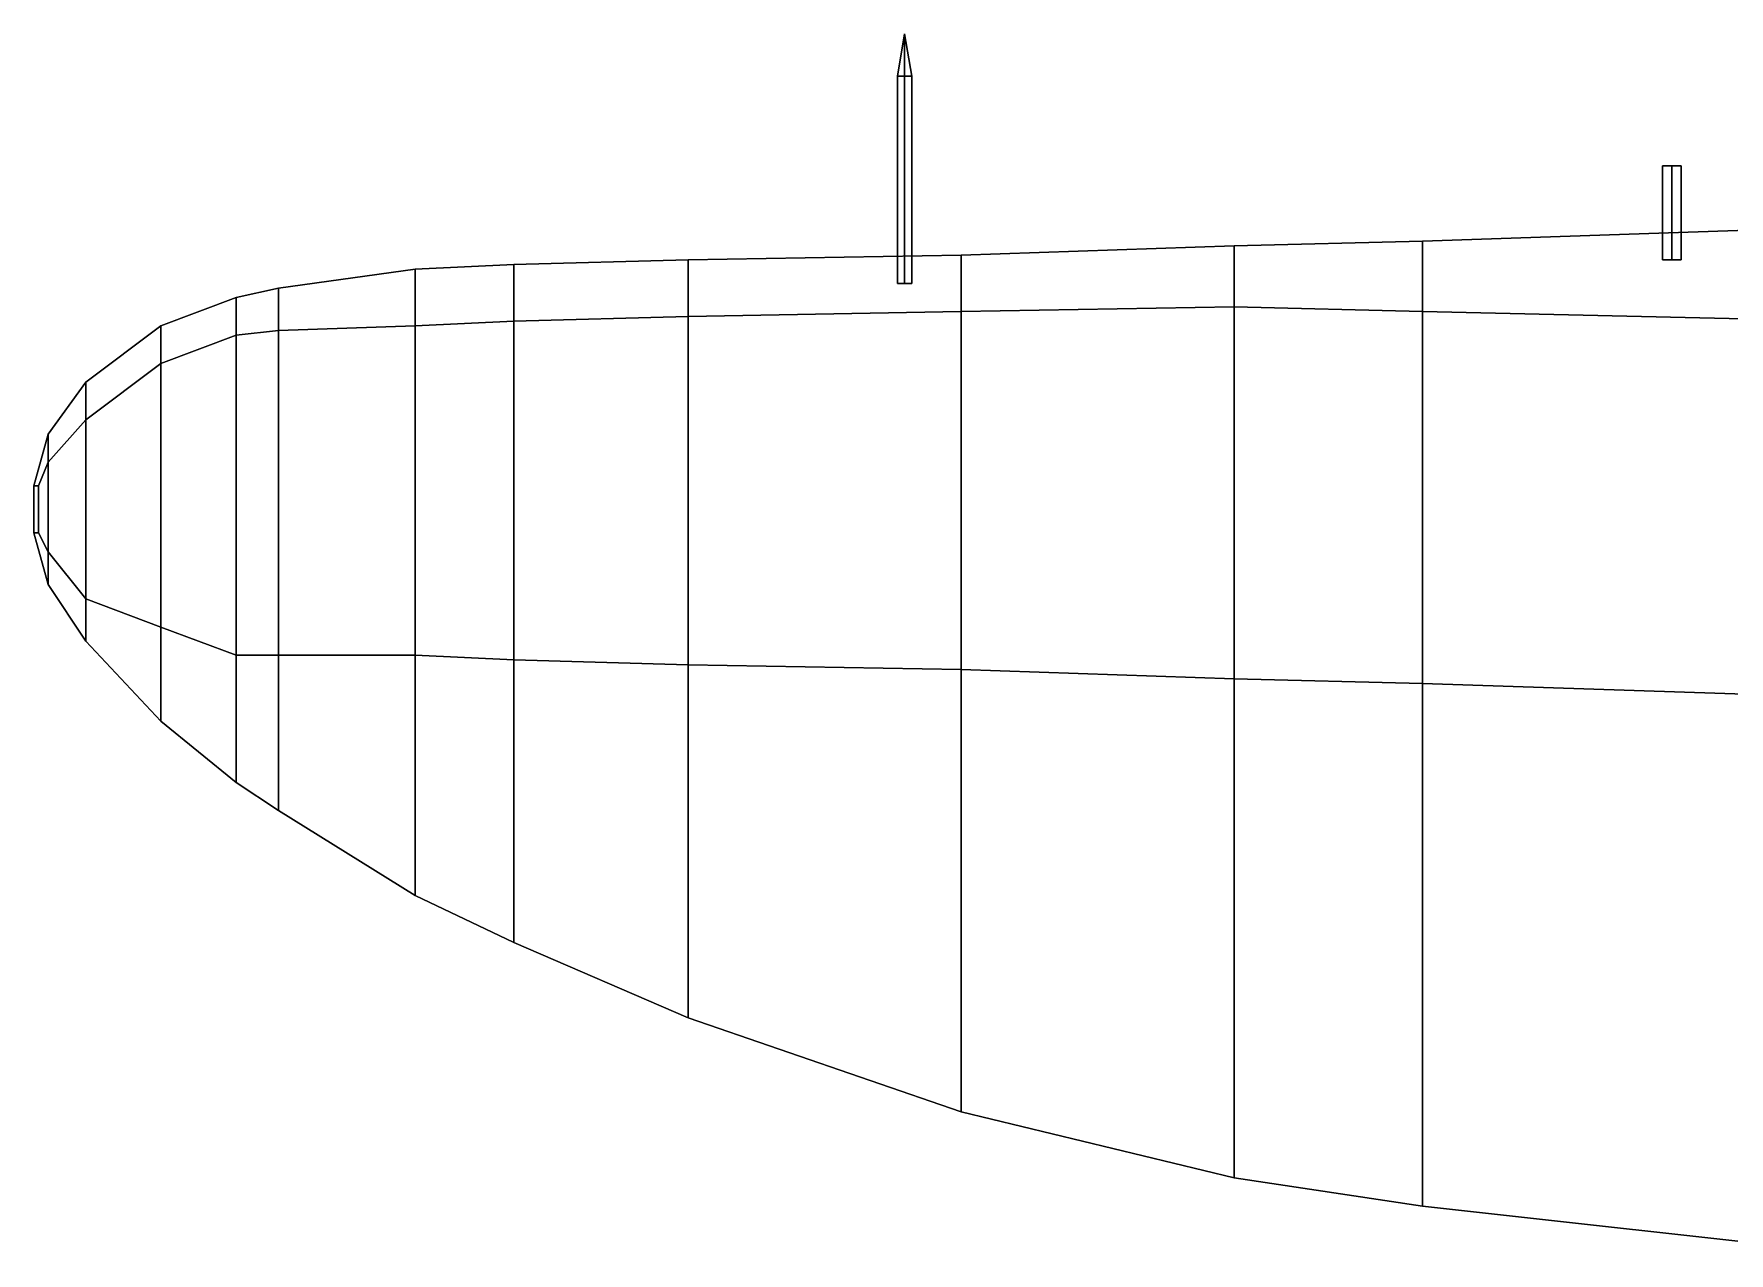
# Model space of a CAD drawing. Header units: millimetres. Extents: x -5.4 to 5.4, y -4.4 to 25.
# Drawn here: x -5.36 to -1.758, y 0.09 to 2.68 of the extents above; entities that cross this region are included whole.
import ezdxf

# ---------------------------------------------------------------- set-up
doc = ezdxf.new("R2010")
doc.units = ezdxf.units.MM
doc.layers.add('w2', color=1, linetype='Continuous')

msp = doc.modelspace()

# ---------------------------------------------------------------- linework, layer by layer
at = {"layer": 'w2'}
for points in [[(-3.51, 2.59, -0.145), (-3.525, 2.59, -0.16), (-3.51, 2.68, -0.16)], [(-3.525, 2.59, -0.16), (-3.51, 2.59, -0.175), (-3.51, 2.68, -0.16)], [(-3.495, 2.59, -0.16), (-3.51, 2.59, -0.145), (-3.51, 2.68, -0.16)], [(-3.51, 2.59, -0.175), (-3.495, 2.59, -0.16), (-3.51, 2.68, -0.16)], [(-3.51, 2.59, -0.175), (-3.525, 2.59, -0.16), (-3.525, 2.15, -0.16), (-3.51, 2.15, -0.175)], [(-3.525, 2.59, -0.16), (-3.51, 2.59, -0.145), (-3.51, 2.15, -0.145), (-3.525, 2.15, -0.16)], [(-3.495, 2.59, -0.16), (-3.51, 2.59, -0.175), (-3.51, 2.15, -0.175), (-3.495, 2.15, -0.16)], [(-3.51, 2.59, -0.145), (-3.495, 2.59, -0.16), (-3.495, 2.15, -0.16), (-3.51, 2.15, -0.145)], [(-1.9, 2.4, -0.27), (-1.88, 2.4, -0.29), (-1.86, 2.4, -0.27), (-1.88, 2.4, -0.25)], [(-1.88, 2.4, -0.29), (-1.9, 2.4, -0.27), (-1.9, 2.2, -0.27), (-1.88, 2.2, -0.29)], [(-1.9, 2.4, -0.27), (-1.88, 2.4, -0.25), (-1.88, 2.2, -0.25), (-1.9, 2.2, -0.27)], [(-1.86, 2.4, -0.27), (-1.88, 2.4, -0.29), (-1.88, 2.2, -0.29), (-1.86, 2.2, -0.27)], [(-1.88, 2.4, -0.25), (-1.86, 2.4, -0.27), (-1.86, 2.2, -0.27), (-1.88, 2.2, -0.25)], [(-2.41, 2.09, -0.36), (-1.51, 2.07, -0.45), (-1.51, 2.27, -0.29), (-2.41, 2.24, -0.24)], [(-2.41, 2.24, -0.24), (-1.51, 2.27, -0.29), (-1.51, 2.07, -0.15), (-2.41, 2.09, -0.11)], [(-2.81, 2.1, -0.32), (-2.41, 2.09, -0.36), (-2.41, 2.24, -0.24), (-2.81, 2.23, -0.21)], [(-2.81, 2.23, -0.21), (-2.41, 2.24, -0.24), (-2.41, 2.09, -0.11), (-2.81, 2.1, -0.1)], [(-4.34, 2.19, -0.1), (-3.97, 2.2, -0.13), (-3.97, 2.08, -0.05), (-4.34, 2.07, -0.03)], [(-4.34, 2.07, -0.17), (-3.97, 2.08, -0.21), (-3.97, 2.2, -0.13), (-4.34, 2.19, -0.1)], [(-3.97, 2.08, -0.21), (-3.39, 2.09, -0.26), (-3.39, 2.21, -0.17), (-3.97, 2.2, -0.13)], [(-3.97, 2.2, -0.13), (-3.39, 2.21, -0.17), (-3.39, 2.09, -0.07), (-3.97, 2.08, -0.05)], [(-3.39, 2.09, -0.26), (-2.81, 2.1, -0.32), (-2.81, 2.23, -0.21), (-3.39, 2.21, -0.17)], [(-3.39, 2.21, -0.17), (-2.81, 2.23, -0.21), (-2.81, 2.1, -0.1), (-3.39, 2.09, -0.07)], [(-4.84, 2.14, -0.06), (-4.55, 2.18, -0.08), (-4.55, 2.06, -0.02), (-4.84, 2.05, -0.01)], [(-4.84, 2.05, -0.12), (-4.55, 2.06, -0.15), (-4.55, 2.18, -0.08), (-4.84, 2.14, -0.06)], [(-4.55, 2.18, -0.08), (-4.34, 2.19, -0.1), (-4.34, 2.07, -0.03), (-4.55, 2.06, -0.02)], [(-4.55, 2.06, -0.15), (-4.34, 2.07, -0.17), (-4.34, 2.19, -0.1), (-4.55, 2.18, -0.08)], [(-4.93, 2.12, -0.06), (-4.84, 2.14, -0.06), (-4.84, 2.05, -0.01), (-4.93, 2.04, -0.01)], [(-4.93, 2.04, -0.11), (-4.84, 2.05, -0.12), (-4.84, 2.14, -0.06), (-4.93, 2.12, -0.06)], [(-5.09, 1.98, -0.09), (-4.93, 2.04, -0.11), (-4.93, 2.12, -0.06), (-5.09, 2.06, -0.05)], [(-5.09, 2.06, -0.05), (-4.93, 2.12, -0.06), (-4.93, 2.04, -0.01), (-5.09, 1.98)], [(-3.97, 1.34, -0.21), (-3.39, 1.33, -0.26), (-3.39, 2.09, -0.26), (-3.97, 2.08, -0.21)], [(-3.39, 2.09, -0.07), (-3.39, 1.33, -0.07), (-3.97, 1.34, -0.05), (-3.97, 2.08, -0.05)], [(-3.39, 1.33, -0.26), (-2.81, 1.31, -0.32), (-2.81, 2.1, -0.32), (-3.39, 2.09, -0.26)], [(-2.81, 2.1, -0.1), (-2.81, 1.31, -0.1), (-3.39, 1.33, -0.07), (-3.39, 2.09, -0.07)], [(-2.81, 1.31, -0.32), (-2.41, 1.3, -0.36), (-2.41, 2.09, -0.36), (-2.81, 2.1, -0.32)], [(-2.41, 2.09, -0.11), (-2.41, 1.3, -0.11), (-2.81, 1.31, -0.1), (-2.81, 2.1, -0.1)], [(-2.41, 1.3, -0.36), (-1.51, 1.27, -0.45), (-1.51, 2.07, -0.45), (-2.41, 2.09, -0.36)], [(-1.51, 2.07, -0.15), (-1.51, 1.27, -0.15), (-2.41, 1.3, -0.11), (-2.41, 2.09, -0.11)], [(-5.25, 1.86, -0.07), (-5.09, 1.98, -0.09), (-5.09, 2.06, -0.05), (-5.25, 1.94, -0.03)], [(-5.25, 1.94, -0.03), (-5.09, 2.06, -0.05), (-5.09, 1.98), (-5.25, 1.86)], [(-4.84, 1.36, -0.12), (-4.55, 1.36, -0.15), (-4.55, 2.06, -0.15), (-4.84, 2.05, -0.12)], [(-4.55, 2.06, -0.02), (-4.55, 1.36, -0.02), (-4.84, 1.36, -0.01), (-4.84, 2.05, -0.01)], [(-4.55, 1.36, -0.15), (-4.34, 1.35, -0.17), (-4.34, 2.07, -0.17), (-4.55, 2.06, -0.15)], [(-4.34, 2.07, -0.03), (-4.34, 1.35, -0.03), (-4.55, 1.36, -0.02), (-4.55, 2.06, -0.02)], [(-4.34, 1.35, -0.17), (-3.97, 1.34, -0.21), (-3.97, 2.08, -0.21), (-4.34, 2.07, -0.17)], [(-3.97, 2.08, -0.05), (-3.97, 1.34, -0.05), (-4.34, 1.35, -0.03), (-4.34, 2.07, -0.03)], [(-5.09, 1.42, -0.09), (-4.93, 1.36, -0.11), (-4.93, 2.04, -0.11), (-5.09, 1.98, -0.09)], [(-4.93, 2.04, -0.01), (-4.93, 1.36, -0.01), (-5.09, 1.42), (-5.09, 1.98)], [(-4.93, 1.36, -0.11), (-4.84, 1.36, -0.12), (-4.84, 2.05, -0.12), (-4.93, 2.04, -0.11)], [(-4.84, 2.05, -0.01), (-4.84, 1.36, -0.01), (-4.93, 1.36, -0.01), (-4.93, 2.04, -0.01)], [(-5.25, 1.48, -0.07), (-5.09, 1.42, -0.09), (-5.09, 1.98, -0.09), (-5.25, 1.86, -0.07)], [(-5.09, 1.98), (-5.09, 1.42), (-5.25, 1.48), (-5.25, 1.86)], [(-5.33, 1.83, -0.03), (-5.25, 1.94, -0.03), (-5.25, 1.86), (-5.33, 1.77, -0.01)], [(-5.33, 1.77, -0.05), (-5.25, 1.86, -0.07), (-5.25, 1.94, -0.03), (-5.33, 1.83, -0.03)], [(-5.33, 1.58, -0.05), (-5.25, 1.48, -0.07), (-5.25, 1.86, -0.07), (-5.33, 1.77, -0.05)], [(-5.25, 1.86), (-5.25, 1.48), (-5.33, 1.58, -0.01), (-5.33, 1.77, -0.01)], [(-5.36, 1.72, -0.03), (-5.33, 1.83, -0.03), (-5.33, 1.77, -0.01), (-5.35, 1.72, -0.01)], [(-5.35, 1.72, -0.04), (-5.33, 1.77, -0.05), (-5.33, 1.83, -0.03), (-5.36, 1.72, -0.03)], [(-5.35, 1.62, -0.04), (-5.33, 1.58, -0.05), (-5.33, 1.77, -0.05), (-5.35, 1.72, -0.04)], [(-5.33, 1.77, -0.01), (-5.33, 1.58, -0.01), (-5.35, 1.62, -0.01), (-5.35, 1.72, -0.01)], [(-5.36, 1.72, -0.03), (-5.36, 1.62, -0.03), (-5.35, 1.62, -0.04), (-5.35, 1.72, -0.04)], [(-5.35, 1.72, -0.01), (-5.35, 1.62, -0.01), (-5.36, 1.62, -0.03), (-5.36, 1.72, -0.03)], [(-5.35, 1.62, -0.01), (-5.33, 1.58, -0.01), (-5.33, 1.51, -0.03), (-5.36, 1.62, -0.03)], [(-5.36, 1.62, -0.03), (-5.33, 1.51, -0.03), (-5.33, 1.58, -0.05), (-5.35, 1.62, -0.04)], [(-5.33, 1.51, -0.03), (-5.25, 1.39, -0.03), (-5.25, 1.48, -0.07), (-5.33, 1.58, -0.05)], [(-5.33, 1.58, -0.01), (-5.25, 1.48), (-5.25, 1.39, -0.03), (-5.33, 1.51, -0.03)], [(-5.25, 1.39, -0.03), (-5.09, 1.22, -0.05), (-5.09, 1.42, -0.09), (-5.25, 1.48, -0.07)], [(-5.25, 1.48), (-5.09, 1.42), (-5.09, 1.22, -0.05), (-5.25, 1.39, -0.03)], [(-5.09, 1.42), (-4.93, 1.36, -0.01), (-4.93, 1.09, -0.06), (-5.09, 1.22, -0.05)], [(-5.09, 1.22, -0.05), (-4.93, 1.09, -0.06), (-4.93, 1.36, -0.11), (-5.09, 1.42, -0.09)], [(-4.93, 1.09, -0.06), (-4.84, 1.03, -0.06), (-4.84, 1.36, -0.12), (-4.93, 1.36, -0.11)], [(-4.93, 1.36, -0.01), (-4.84, 1.36, -0.01), (-4.84, 1.03, -0.06), (-4.93, 1.09, -0.06)], [(-4.84, 1.03, -0.06), (-4.55, 0.85, -0.08), (-4.55, 1.36, -0.15), (-4.84, 1.36, -0.12)], [(-4.84, 1.36, -0.01), (-4.55, 1.36, -0.02), (-4.55, 0.85, -0.08), (-4.84, 1.03, -0.06)], [(-4.55, 0.85, -0.08), (-4.34, 0.75, -0.1), (-4.34, 1.35, -0.17), (-4.55, 1.36, -0.15)], [(-4.55, 1.36, -0.02), (-4.34, 1.35, -0.03), (-4.34, 0.75, -0.1), (-4.55, 0.85, -0.08)], [(-4.34, 0.75, -0.1), (-3.97, 0.59, -0.13), (-3.97, 1.34, -0.21), (-4.34, 1.35, -0.17)], [(-4.34, 1.35, -0.03), (-3.97, 1.34, -0.05), (-3.97, 0.59, -0.13), (-4.34, 0.75, -0.1)], [(-3.97, 0.59, -0.13), (-3.39, 0.39, -0.17), (-3.39, 1.33, -0.26), (-3.97, 1.34, -0.21)], [(-3.97, 1.34, -0.05), (-3.39, 1.33, -0.07), (-3.39, 0.39, -0.17), (-3.97, 0.59, -0.13)], [(-3.39, 0.39, -0.17), (-2.81, 0.25, -0.21), (-2.81, 1.31, -0.32), (-3.39, 1.33, -0.26)], [(-3.39, 1.33, -0.07), (-2.81, 1.31, -0.1), (-2.81, 0.25, -0.21), (-3.39, 0.39, -0.17)], [(-2.81, 0.25, -0.21), (-2.41, 0.19, -0.24), (-2.41, 1.3, -0.36), (-2.81, 1.31, -0.32)], [(-2.81, 1.31, -0.1), (-2.41, 1.3, -0.11), (-2.41, 0.19, -0.24), (-2.81, 0.25, -0.21)], [(-2.41, 0.19, -0.24), (-1.51, 0.09, -0.29), (-1.51, 1.27, -0.45), (-2.41, 1.3, -0.36)], [(-2.41, 1.3, -0.11), (-1.51, 1.27, -0.15), (-1.51, 0.09, -0.29), (-2.41, 0.19, -0.24)]]:
    msp.add_3dface(points, dxfattribs=at)

doc.saveas('drawing.dxf')
